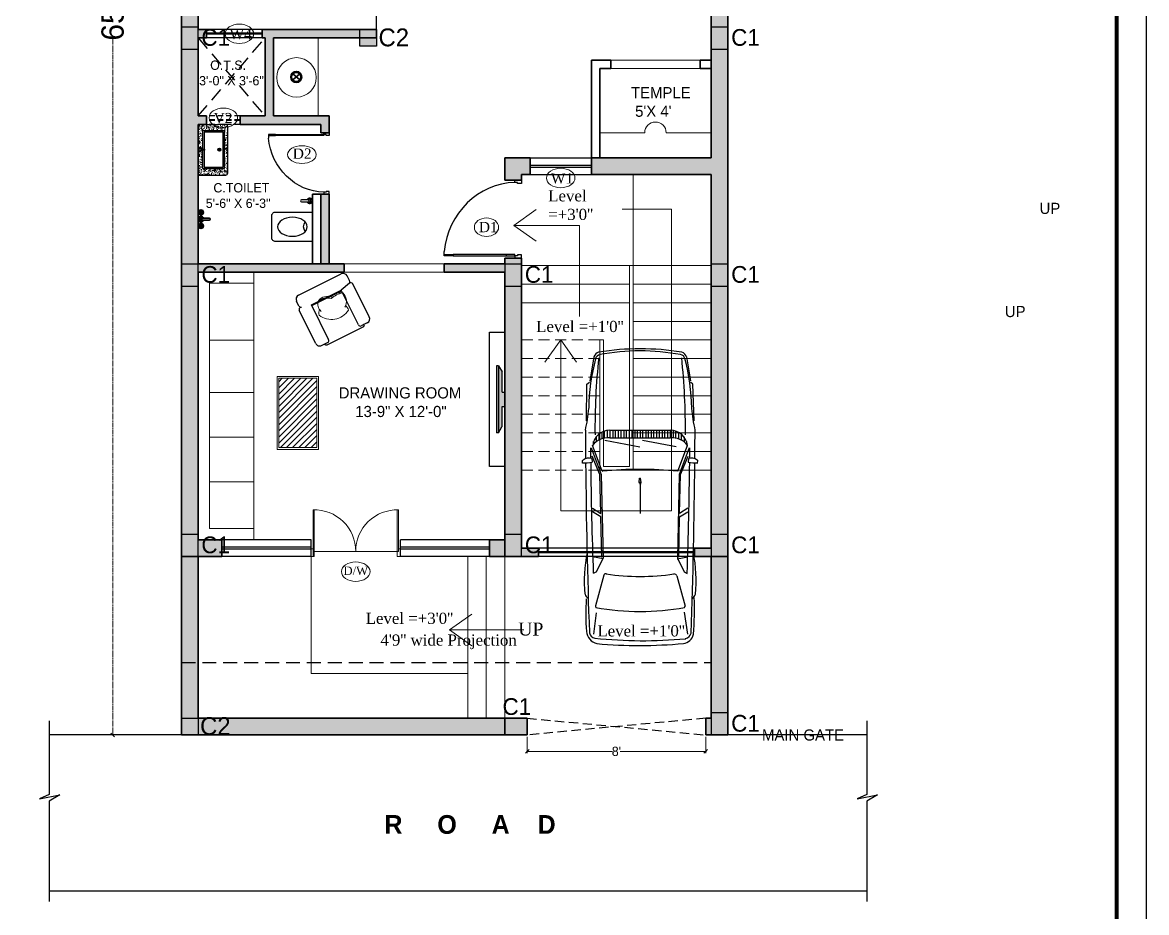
# Model space of a CAD drawing. Header units: millimetres. Extents: x -6808 to 215771, y -89660 to -16303.
# Drawn here: x 108149 to 108754, y -47907 to -47428 of the extents above; entities that cross this region are included whole.
import ezdxf

# ---------------------------------------------------------------- set-up
doc = ezdxf.new("R2010")
doc.units = ezdxf.units.MM
doc.header["$PDMODE"] = 35
for name, pattern in [('ACAD_ISO10W100', [18, 12, -3, 0, -3]), ('DASHED', [0.75, 0.5, -0.25]), ('DASHED2', [0.375, 0.25, -0.125])]:
    doc.linetypes.add(name, pattern=pattern)
doc.layers.get('0').update_dxf_attribs({"color": 8})
for name, color, linetype, lineweight, true_color in [('AR.furniture', 7, 'Continuous', 35, 0x009e9e), ('furniture', 7, 'Continuous', 5, 0xe57b2a), ('furniture layout', 7, 'Continuous', 25, 0x006161)]:
    doc.layers.add(name, color=color, linetype=linetype, lineweight=lineweight, true_color=true_color)
for name, color, linetype in [('CAR', 252, 'Continuous'), ('FORMAT', 7, 'Continuous'), ('NET 01', 8, 'Continuous'), ('WAL', 7, 'Continuous'), ('WIN', 5, 'Continuous')]:
    doc.layers.add(name, color=color, linetype=linetype)
for name, color, linetype, lineweight in [('CHAUKHAT', 32, 'Continuous', 30), ('col.center', 5, 'ACAD_ISO10W100', 15), ('column', 5, 'Continuous', 30), ('dim2', 6, 'Continuous', 20), ('door', 5, 'Continuous', 9), ('FORMAT LAAYER', 250, 'Continuous', 13), ('LANDSCAPE', 103, 'Continuous', 18), ('plaster line', 150, 'DASHED2', 30), ('Projection', 190, 'DASHED', 25), ('railing', 190, 'Continuous', 13), ('STAIR', 252, 'Continuous', 15), ('text', 7, 'Continuous', 25), ('wall', 7, 'Continuous', 35), ('wokg dim', 152, 'DASHED', 18)]:
    doc.layers.add(name, color=color, linetype=linetype, lineweight=lineweight)
doc.styles.add('SAJ', font='eurr____.ttf')
doc.styles.get("Standard").update_dxf_attribs({"font": 'times.ttf'})
doc.dimstyles.new('SAJ', dxfattribs={"dimtxt": 5, "dimasz": 2, "dimexe": 1, "dimexo": 1, "dimgap": 0.09375, "dimtad": 0, "dimdec": 1, "dimzin": 0, "dimdsep": 46, "dimlunit": 4, "dimtxsty": 'SAJ', "dimblk": 'OBLIQUE', "dimcen": 0.125, "dimdle": 0.375, "dimadec": 0, "dimazin": 0, "dimtfac": 1, "dimtdec": 1, "dimtofl": 0, "dimtmove": 0, "dimatfit": 3, "dimldrblk": 'OBLIQUE', "dimfxl": 1, "dimtolj": 1, "dimtzin": 0, "dimlwd": 5, "dimlwe": 5, "dimarcsym": 1})

# ---------------------------------------------------------------- blocks, each defined once
blk = doc.blocks.new('_Oblique')
at = {"color": 0, "linetype": 'ByBlock', "lineweight": -2}
blk.add_line((-0.5, -0.5), (0.5, 0.5), dxfattribs=at)
blk = doc.blocks.new('*D1454')
at = {"layer": 'Defpoints', "color": 0, "transparency": 16777216}
for p in [(108234.37, -47023.23), (108197.38, -47811.23), (108234.37, -47811.23)]:
    blk.add_point(p, dxfattribs=at)
at = {"layer": 'dim2', "color": 0, "linetype": 'DASHED', "lineweight": 5, "transparency": 16777216}
for p, q in [((108233.37, -47023.23), (108196.38, -47023.23)), ((108197.38, -47022.86), (108197.38, -47398.82)), ((108197.38, -47811.61), (108197.38, -47435.64)), ((108233.37, -47811.23), (108196.38, -47811.23))]:
    blk.add_line(p, q, dxfattribs=at)
at = {"layer": 'dim2', "color": 0, "lineweight": 5, "transparency": 16777216, "xscale": 2, "yscale": 2, "zscale": 2}
for p, rotation in [((108197.38, -47023.23), 90), ((108197.38, -47811.23), 270)]:
    blk.add_blockref('_Oblique', p, dxfattribs=dict(at, rotation=rotation))
at = {"layer": 'dim2', "color": 0, "transparency": 16777216, "insert": (108197.38, -47417.23), "char_height": 12, "attachment_point": 5, "rotation": 90, "style": 'SAJ'}
blk.add_mtext('\\A1;65\'-8"', dxfattribs=at)
blk = doc.blocks.new('A$C2AC05335')
at = {"layer": 'door'}
for p, q in [((2.24, 0), (2.24, 30.31)), ((3.07, 30.33), (3.07, 0)), ((56.93, 30.33), (56.93, 3.31)), ((57.76, 3.31), (57.76, 30.31)), ((1, 4.97), (2.24, 4.97)), ((1, 4.97), (1, 0)), ((3.07, 0), (1, 0)), ((2.24, 4.97), (2.24, 3.31)), ((2.24, 3.31), (3.07, 3.31)), ((3.07, 3.31), (3.07, 0)), ((3.07, 3.31), (56.93, 3.31)), ((57.76, 3.31), (56.93, 3.31)), ((56.93, 3.31), (56.93, 0)), ((56.93, 0), (59, 0)), ((59, 4.97), (57.76, 4.97)), ((57.76, 4.97), (57.76, 3.31)), ((59, 4.97), (59, 0))]:
    blk.add_line(p, q, dxfattribs=at)
for centre, start, end in [((3.12, 3.45), 359.70551, 91.88004), ((56.88, 3.45), 88.11996, 180.29449)]:
    blk.add_arc(centre, 26.88, start, end, dxfattribs=at)
blk = doc.blocks.new('QEWFWE')
at = {"layer": 'NET 01'}
for p, q in [((238503.45, 15011.85), (238503.45, 15015.77)), ((238503.45, 15015.77), (238505.41, 15015.77)), ((238503.98, 15015.77), (238503.98, 15011.85)), ((238503.98, 15011.85), (238503.45, 15011.85)), ((238503.45, 15011.85), (238503.45, 14988.32)), ((238503.98, 14988.32), (238503.98, 15011.85)), ((238503.45, 14988.32), (238503.45, 14984.4)), ((238503.98, 14988.32), (238503.45, 14988.32)), ((238503.45, 14984.4), (238503.98, 14984.4)), ((238503.98, 14984.4), (238503.98, 14988.32))]:
    blk.add_line(p, q, dxfattribs=at)
for points in [[(238503.45, 14984.4), (238502.4, 14984.4), (238502.4, 14981.4), (238503.9, 14981.4), (238503.9, 14982.9), (238503.9, 14983.2), (238503.45, 14983.2)], [(238536.02, 14984.4), (238537.07, 14984.4), (238537.07, 14981.4), (238535.57, 14981.4), (238535.57, 14982.9), (238535.57, 14983.2), (238536.02, 14983.2)]]:
    blk.add_lwpolyline(points, close=True, dxfattribs=at)
blk.add_ellipse((238504.18, 14985.62), major_axis=(-29.27, 13.54), ratio=0.925766, start_param=-2.718612, end_param=-1.204625, dxfattribs=at)
blk = doc.blocks.new('A$C1B5F73BC')
at = {"layer": 'AR.furniture', "lineweight": 5, "ltscale": 2}
h = blk.add_hatch(dxfattribs=at)
h.set_pattern_fill('AR-CONC', color=256, scale=0.02, angle=270, style=0)
h.set_pattern_definition([(320, (-48146.4964, 23798.405), (-0.31878171, -3.64369338), [0.381, -4.191]), (265, (-48146.4964, 23798.405), (3.82113286, 0.70485652), [0.3048, -3.3528]), (10.451, (-48146.523, 23798.1015), (3.50233376, -2.93885003), [0.3238, -3.5618]), (316.1842, (-48145.4804, 23798.405), (-0.84084656, -5.4215808), [0.5715, -6.2865]), (6.6356, (-48145.5504, 23797.9533), (4.9485111, -4.7480847), [0.4857, -5.3427]), (261.184, (-48145.4804, 23798.405), (4.94850236, -4.7480921), [0.4572, -5.0292]), (291, (-48145.7344, 23797.897), (-2.04531037, -3.0322976), [0.381, -4.191]), (236, (-48145.7344, 23797.897), (3.68375932, -1.23604057), [0.3048, -3.3528]), (341.4514, (-48145.9048, 23797.6444), (1.63845715, -4.26832982), [0.3238, -3.5618]), (307.5, (-48146.4964, 23798.4051), (1.691100777, -0.061772065), [0, -3.31216, 0, -3.4036, 0, -3.3655]), (277.5, (-48146.4964, 23798.4051), (2.003611496, -1.33639325), [0, -1.94056, 0, -3.23596, 0, -1.2827]), (237.5, (-48146.4964, 23799.538), (-0.11457488, -2.711811903), [0, -1.27, 0, -3.9624, 0, -5.2578]), (227.5, (-48146.4964, 23800.046), (0.50852982, -2.96258363), [0, -1.651, 0, -2.63144, 0, -3.7338])])
h.paths.add_polyline_path([(31.36, -3.14), (31.36, -18.65), (4.66, -18.65), (4.66, -3.14), (17.6, -3.14), (17.6, -2.25, -0.843039), (17.99, 0), (0, 0), (0, -14), (0, -15), (0, -19.5, 0.414214), (1.5, -21), (34.48, -21, 0.414214), (35.98, -19.5), (35.98, -15), (35.98, -14), (35.98, 0), (17.99, 0, -0.843039), (18.38, -2.25), (18.38, -3.14)])
at = {"layer": 'AR.furniture', "lineweight": 30, "ltscale": 2}
for p, q in [((0, 0), (0, -14)), ((35.98, 0), (35.98, -14)), ((0, -14), (0, -14)), ((35.98, -14), (35.98, -14))]:
    blk.add_line(p, q, dxfattribs=at)
at = {"layer": 'AR.furniture', "lineweight": 30}
for p, q in [((17.6, -4.63), (17.6, -1.83)), ((17.6, -4.63), (18.38, -4.63)), ((18.38, -1.83), (18.38, -4.63)), ((16.91, -15.01), (19.07, -15.01)), ((17.99, -13.93), (17.99, -14.83))]:
    blk.add_line(p, q, dxfattribs=at)
at = {"layer": 'AR.furniture', "lineweight": 30, "ltscale": 2}
blk.add_lwpolyline([(35.98, 0), (0, 0)], dxfattribs=at)
at = {"layer": 'AR.furniture', "lineweight": 30}
for points in [[(17.6, -3.14), (4.66, -3.14), (4.66, -18.65), (31.36, -18.65), (31.36, -3.14), (18.38, -3.14)], [(17.6, -4.14), (5.66, -4.14), (5.66, -17.65), (30.36, -17.65), (30.36, -4.14), (18.38, -4.14)]]:
    blk.add_lwpolyline(points, dxfattribs=at)
at = {"layer": 'AR.furniture', "lineweight": 30, "ltscale": 2}
blk.add_lwpolyline([(0, -14), (0, -15), (0, -15), (0, -19.5, 0.414214), (1.5, -21), (34.48, -21, 0.414214), (35.98, -19.5), (35.98, -15), (35.98, -15), (35.98, -14)], format="xyb", dxfattribs=at)
at = {"layer": 'AR.furniture', "lineweight": 30}
for radius in [1.08, 0.691]:
    blk.add_circle((17.99, -15.01), radius, dxfattribs=at)
for radius, start, end in [(1.16, 289.6397, 250.3486), (0.772, 300.2446, 239.6569)]:
    blk.add_arc((17.99, -1.16), radius, start, end, dxfattribs=at)
blk = doc.blocks.new('W.C')
at = {"layer": 'AR.furniture', "lineweight": 30, "ltscale": 3}
blk.add_lwpolyline([(41572.37, -1963.34), (41572.37, -1947.5), (41552.47, -1947.5, 0.414214), (41550.43, -1949.54), (41550.43, -1961.3, 0.414214), (41552.47, -1963.34)], format="xyb", close=True, dxfattribs=at)
blk.add_arc((41572.2, -1955.42), 4.6, 145.50589, 214.49411, dxfattribs=at)
blk.add_ellipse((41561.56, -1955.42), major_axis=(7.96, 0), ratio=0.640617, dxfattribs=at)
blk = doc.blocks.new('A$C2ABB695D')
at = {"layer": 'AR.furniture', "lineweight": 30}
for p, q in [((4.14, 2), (0.5, 2)), ((0.5, 1), (4.14, 1))]:
    blk.add_line(p, q, dxfattribs=at)
blk.add_circle((5, 1.5), 0.5, dxfattribs=at)
for centre, radius, start, end in [((0.5, 1.5), 0.5, 90, 270), ((5, 1.5), 1.5, 199.6514, 160.3603), ((5, 1.5), 1, 210.3431, 149.7554)]:
    blk.add_arc(centre, radius, start, end, dxfattribs=at)
blk = doc.blocks.new('CVGDRF')
at = {"layer": 'AR.furniture'}
for p, q in [((91951.07, -21891.25), (91951.07, -21894.89)), ((91952.07, -21894.89), (91952.07, -21891.25)), ((91947.46, -21895.63), (91947.2, -21895.63)), ((91947.47, -21895.88), (91947.2, -21895.88)), ((91947.82, -21895.27), (91947.82, -21895)), ((91947.82, -21896.23), (91947.82, -21896.5)), ((91948.07, -21895.27), (91948.07, -21895)), ((91948.07, -21896.23), (91948.07, -21896.5)), ((91948.43, -21895.63), (91948.7, -21895.63)), ((91948.43, -21895.88), (91948.7, -21895.88)), ((91954.71, -21895.63), (91954.45, -21895.63)), ((91954.72, -21895.88), (91954.45, -21895.88)), ((91955.07, -21895.27), (91955.07, -21895)), ((91955.07, -21896.23), (91955.07, -21896.5)), ((91955.32, -21895.27), (91955.32, -21895)), ((91955.32, -21896.23), (91955.32, -21896.5)), ((91955.68, -21895.63), (91955.95, -21895.63)), ((91955.68, -21895.88), (91955.95, -21895.88))]:
    blk.add_line(p, q, dxfattribs=at)
for centre, radius in [((91947.95, -21895.75), 1.38), ((91947.95, -21894.75), 0.28), ((91955.2, -21895.75), 1.38), ((91955.2, -21894.75), 0.28), ((91946.95, -21895.75), 0.28), ((91947.95, -21895.75), 0.5), ((91947.95, -21896.75), 0.28), ((91948.95, -21895.75), 0.28), ((91951.57, -21895.75), 0.5), ((91954.2, -21895.75), 0.28), ((91955.2, -21895.75), 0.5), ((91955.2, -21896.75), 0.28), ((91956.2, -21895.75), 0.28)]:
    blk.add_circle(centre, radius, dxfattribs=at)
for centre, radius, start, end in [((91951.57, -21895.75), 1.5, 109.6514, 70.3603), ((91951.57, -21891.25), 0.5, 0, 180), ((91947.95, -21895.75), 1, 105.2407, 164.2093), ((91947.95, -21895.75), 1, 196.23422, 253.90469), ((91947.95, -21895.75), 1, 16.4413, 74.0789), ((91947.95, -21895.75), 1, 286.12, 344.0884), ((91951.57, -21895.75), 1, 120.3431, 59.7554), ((91955.2, -21895.75), 1, 106.12, 164.0884), ((91955.2, -21895.75), 1, 196.44125, 254.07887), ((91955.2, -21895.75), 1, 285.2407, 344.2093), ((91955.2, -21895.75), 1, 16.2342, 73.9047)]:
    blk.add_arc(centre, radius, start, end, dxfattribs=at)
blk = doc.blocks.new('*D1455')
at = {"layer": 'Defpoints', "color": 0, "transparency": 16777216}
for p in [(108420.37, -47811.23), (108516.37, -47811.23), (108420.37, -47820.08)]:
    blk.add_point(p, dxfattribs=at)
at = {"layer": 'wall', "color": 0, "lineweight": 5, "transparency": 16777216}
for p, q in [((108420.37, -47812.23), (108420.37, -47821.08)), ((108516.37, -47812.23), (108516.37, -47821.08)), ((108419.99, -47820.08), (108466.32, -47820.08)), ((108516.74, -47820.08), (108470.41, -47820.08))]:
    blk.add_line(p, q, dxfattribs=at)
at = {"layer": 'wall', "color": 0, "lineweight": 5, "transparency": 16777216, "xscale": 2, "yscale": 2, "zscale": 2, "rotation": 180}
blk.add_blockref('_Oblique', (108420.37, -47820.08), dxfattribs=at)
at = {"layer": 'wall', "color": 0, "lineweight": 5, "transparency": 16777216, "xscale": 2, "yscale": 2, "zscale": 2}
blk.add_blockref('_Oblique', (108516.37, -47820.08), dxfattribs=at)
at = {"layer": 'wall', "color": 0, "transparency": 16777216, "insert": (108468.37, -47820.08), "char_height": 5, "attachment_point": 5, "style": 'SAJ'}
blk.add_mtext("\\A1;8'", dxfattribs=at)
blk = doc.blocks.new('y7u')
at = {"layer": 'wall', "color": 0}
for p, q in [((34923.48, 3566.35), (34926.73, 3570.07)), ((34923.5, 3570.09), (34926.71, 3566.33))]:
    blk.add_line(p, q, dxfattribs=at)
for radius in [2.97, 2.47]:
    blk.add_circle((34925.11, 3568.21), radius, dxfattribs=at)
blk = doc.blocks.new('ytyt')
at = {"color": 252, "true_color": 0x939598}
blk.add_line((167876.15, 15260.38), (167876.15, 15404.38), dxfattribs=at)
at = {"layer": 'furniture', "color": 252, "true_color": 0x939598}
for p, q in [((167876.15, 15404.38), (167906.15, 15404.38)), ((167906.15, 15398.38), (167906.15, 15404.38)), ((167882.15, 15266.38), (167882.15, 15398.38)), ((167882.15, 15398.38), (167906.15, 15398.38)), ((167906.15, 15398.38), (167906.15, 15266.38)), ((167882.15, 15367.73), (167906.15, 15367.73)), ((167882.15, 15339.55), (167906.15, 15339.55)), ((167882.15, 15315.55), (167906.15, 15315.55)), ((167882.15, 15291.55), (167906.15, 15291.55)), ((167906.15, 15266.38), (167882.15, 15266.38)), ((167906.15, 15266.38), (167906.15, 15260.38)), ((167906.15, 15260.38), (167876.15, 15260.38))]:
    blk.add_line(p, q, dxfattribs=at)
blk = doc.blocks.new('fgr')
at = {"color": 252, "true_color": 0x939598}
for p, q in [((167930.08, 15391.98), (167953.11, 15403.42)), ((167957.49, 15399.9), (167956.27, 15402.36)), ((167937.09, 15386.7), (167953.09, 15394.64)), ((167957.53, 15398.43), (167953.09, 15394.64)), ((167962.33, 15376.03), (167953.09, 15394.64)), ((167957.61, 15399.67), (167957.49, 15399.9)), ((167968.19, 15380.26), (167959.35, 15398.06)), ((167930.35, 15386.13), (167929.02, 15388.82)), ((167937.23, 15386.41), (167953.23, 15394.36)), ((167939.36, 15365.94), (167930.51, 15383.76)), ((167946.33, 15368.09), (167937.09, 15386.7)), ((167967.13, 15377.1), (167963.91, 15375.5)), ((167945.62, 15365.34), (167964.88, 15374.91)), ((167942.52, 15364.88), (167945.8, 15366.51))]:
    blk.add_line(p, q, dxfattribs=at)
for centre, radius, start, end in [((167954.16, 15401.31), 2.36, 26.41311, 116.41311), ((167956.55, 15399.14), 1.18, 310.44935, 26.41311), ((167958.29, 15397.53), 1.18, 26.41311, 130.44935), ((167931.13, 15389.87), 2.36, 116.41311, 206.41311), ((167931.41, 15386.66), 1.18, 206.41311, 282.37686), ((167931.57, 15384.28), 1.18, 102.37686, 206.41311), ((167964.36, 15375.97), 1.18, 296.41311, 26.41311), ((167966.08, 15379.21), 2.36, 296.41311, 26.41311), ((167963.39, 15376.56), 1.18, 206.41311, 296.41311), ((167941.47, 15366.99), 2.36, 206.41311, 296.41311), ((167945.09, 15366.4), 1.18, 206.41311, 296.41311), ((167945.27, 15367.56), 1.18, 296.41311, 26.41311)]:
    blk.add_arc(centre, radius, start, end, dxfattribs=at)
at = {"layer": 'furniture', "color": 252, "true_color": 0x939598}
for points in [[(167947.95, 15390.98, 0.323164), (167940.82, 15389.02, 0.30633), (167942.33, 15383.25, -0.872847)], [(167953.95, 15393.17, 0.14773), (167947.73, 15390.14, 0.224358), (167940.82, 15389.02, 0.178662)], [(167955.01, 15385.45, 0.356772), (167953.95, 15393.17, 0.249542), (167947.49, 15391.1, -9.61688)], [(167955.47, 15386.38, -0.165541), (167957.02, 15383.84, -0.435529), (167941.23, 15381.17, -0.121523), (167941.39, 15384.33, 7.115464)]]:
    blk.add_lwpolyline(points, format="xyb", dxfattribs=at)
blk = doc.blocks.new('tyhty')
at = {"lineweight": 9}
h = blk.add_hatch(color=250, dxfattribs=at)
h.dxf.hatch_style = 1
h.set_gradient(color1=(51, 51, 51), color2=(91, 91, 91), rotation=270, tint=1, name='CURVED')
h.paths.add_polyline_path([(71171.56, 11294.34), (71171.56, 11293.38), (71171.62, 11293.35), (71207.56, 11293.35), (71207.56, 11294.34)])
h = blk.add_hatch(color=253, dxfattribs=at)
h.dxf.hatch_style = 1
h.set_gradient(color1=(173, 173, 173), color2=(91, 91, 91), rotation=270, tint=1, name='CURVED')
h.paths.add_polyline_path([(71204.33, 11291.37), (71207.56, 11293.31), (71207.56, 11293.31), (71207.56, 11293.35), (71171.62, 11293.35), (71174.76, 11291.46), (71185.59, 11291.46), (71185.59, 11289.88), (71193.52, 11289.88), (71193.52, 11291.37)])
for p, q in [((71207.56, 11294.34), (71171.56, 11294.34)), ((71171.56, 11293.38), (71171.56, 11294.34)), ((71171.56, 11293.38), (71174.76, 11291.46)), ((71207.56, 11293.35), (71171.62, 11293.35)), ((71185.59, 11291.46), (71174.76, 11291.46)), ((71185.59, 11289.88), (71185.59, 11291.46)), ((71193.52, 11289.88), (71185.59, 11289.88)), ((71193.52, 11291.37), (71193.52, 11289.88)), ((71193.52, 11291.37), (71204.33, 11291.37)), ((71207.56, 11293.31), (71204.33, 11291.37)), ((71207.56, 11293.31), (71207.56, 11294.34)), ((71207.56, 11293.31), (71207.56, 11294.3))]:
    blk.add_line(p, q)
blk = doc.blocks.new('rere')
at = {"layer": 'wall', "color": 252, "lineweight": -2, "true_color": 0x939598}
blk.add_lwpolyline([(168038.78, 15299.79), (168038.78, 15371.99), (168047.15, 15371.99), (168047.15, 15299.79)], close=True, dxfattribs=at)
at = {"color": 252, "true_color": 0x939598, "rotation": 90}
blk.add_blockref('tyhty', (179337.03, -55853.67), dxfattribs=at)
blk = doc.blocks.new('fgh')
at = {"true_color": 0x939598}
h = blk.add_hatch(dxfattribs=at)
h.set_pattern_fill('ANSI31', color=252, scale=18.665057)
h.set_pattern_definition([(45, (164443.7877, 16355.773), (-1.6497735, 1.6497735), [])])
h.paths.add_polyline_path([(167940.01, 15347.28), (167919.48, 15347.28), (167919.48, 15309.95), (167940.01, 15309.95)])
at = {"layer": 'furniture', "color": 252, "true_color": 0x939598}
for points in [[(167918.55, 15348.22), (167940.95, 15348.22), (167940.95, 15309.02), (167918.55, 15309.02)], [(167919.48, 15347.28), (167940.01, 15347.28), (167940.01, 15309.95), (167919.48, 15309.95)]]:
    blk.add_lwpolyline(points, close=True, dxfattribs=at)
blk = doc.blocks.new('refer')
for name, p in [('ytyt', (0, 0)), ('fgr', (0, 0)), ('rere', (-6, 0)), ('fgh', (0, 0))]:
    blk.add_blockref(name, p)
blk = doc.blocks.new('ALFA-P')
for p, q in [((0.922, 0.782), (0.421, 0.765)), ((1.054, 0.795), (1.05, 0.795)), ((1.501, 0.831), (1.466, 0.832)), ((0.051, 0.677), (0.379, 0.733)), ((0.421, 0.765), (0.398, 0.733)), ((1.142, 0.646), (1.211, 0.646)), ((1.245, 0.684), (1.208, 0.684)), ((1.611, 0.562), (1.26, 0.693)), ((1.295, 0.716), (1.659, 0.578)), ((1.658, 0.598), (1.405, 0.702)), ((1.439, 0.705), (1.49, 0.7)), ((2.117, 0.698), (2.191, 0.585)), ((2.236, 0.585), (2.166, 0.698)), ((2.809, 0.552), (2.782, 0.698)), ((2.801, 0.554), (2.99, 0.646)), ((2.989, 0.646), (3.012, 0.687)), ((3.044, 0.547), (3.455, 0.659)), ((3.538, 0.646), (3.838, 0.693)), ((1.055, 0.496), (1.156, 0.496)), ((1.161, 0.534), (1.064, 0.534)), ((1.08, 0.571), (1.171, 0.571)), ((1.187, 0.609), (1.104, 0.609)), ((1.187, 0.076), (1.276, 0.539)), ((2.191, 0.585), (1.658, 0.598)), ((1.659, 0.578), (2.801, 0.554)), ((2.789, 0.573), (2.236, 0.585)), ((1.053, -0.37), (1.053, 0.459)), ((1.156, 0.459), (1.053, 0.459)), ((1.053, 0.421), (1.156, 0.421)), ((1.156, 0.384), (1.053, 0.384)), ((1.053, 0.346), (1.156, 0.346)), ((1.156, 0.309), (1.053, 0.309)), ((1.156, -0.37), (1.156, 0.459)), ((1.053, 0.271), (1.156, 0.271)), ((1.156, 0.234), (1.053, 0.234)), ((1.053, 0.196), (1.156, 0.196)), ((1.156, 0.159), (1.053, 0.159)), ((1.053, 0.121), (1.156, 0.121)), ((1.156, 0.084), (1.053, 0.084)), ((1.053, 0.046), (1.156, 0.046)), ((1.156, 0.009), (1.053, 0.009)), ((1.187, -0.435), (1.281, 0.039)), ((1.765, 0.059), (1.708, 0.052)), ((1.708, 0.037), (1.708, 0.052)), ((1.765, 0.03), (1.708, 0.037)), ((1.775, 0.052), (1.765, 0.059)), ((1.775, 0.036), (1.765, 0.03)), ((1.766, 0.03), (1.766, 0.058)), ((1.77, 0.048), (1.787, 0.048)), ((1.77, 0.04), (1.787, 0.04)), ((1.775, 0.048), (1.775, 0.052)), ((1.775, 0.036), (1.775, 0.04)), ((1.787, 0.048), (1.804, 0.044)), ((1.787, 0.04), (1.804, 0.044)), ((1.804, 0.044), (2.189, 0.044)), ((1.053, -0.029), (1.156, -0.029)), ((1.156, -0.066), (1.053, -0.066)), ((1.053, -0.104), (1.156, -0.104)), ((1.156, -0.141), (1.053, -0.141)), ((1.053, -0.179), (1.156, -0.179)), ((1.156, -0.216), (1.053, -0.216)), ((1.053, -0.254), (1.156, -0.254)), ((1.156, -0.291), (1.053, -0.291)), ((1.053, -0.329), (1.156, -0.329)), ((1.156, -0.366), (1.053, -0.366)), ((1.055, -0.404), (1.156, -0.404)), ((1.161, -0.441), (1.064, -0.441)), ((2.809, -0.459), (2.782, -0.606)), ((3.033, -0.451), (3.453, -0.566)), ((0.049, -0.586), (0.383, -0.64)), ((1.08, -0.479), (1.171, -0.479)), ((1.187, -0.516), (1.104, -0.516)), ((1.142, -0.554), (1.211, -0.554)), ((1.245, -0.591), (1.208, -0.591)), ((1.611, -0.473), (1.26, -0.604)), ((1.295, -0.624), (1.659, -0.486)), ((1.658, -0.505), (1.405, -0.61)), ((1.439, -0.616), (1.49, -0.612)), ((2.191, -0.493), (1.658, -0.505)), ((1.659, -0.486), (2.801, -0.461)), ((2.117, -0.606), (2.191, -0.493)), ((2.236, -0.493), (2.166, -0.606)), ((2.789, -0.48), (2.236, -0.493)), ((2.801, -0.461), (2.99, -0.554)), ((2.989, -0.553), (3.012, -0.595)), ((3.547, -0.554), (3.838, -0.591)), ((0.421, -0.682), (0.398, -0.645)), ((0.922, -0.688), (0.421, -0.682)), ((1.501, -0.743), (1.466, -0.743))]:
    blk.add_line(p, q)
blk.add_lwpolyline([(1.77, 0.048, 0.135264), (1.769, 0.048, 0.106902), (1.768, 0.047, 0.081911), (1.768, 0.046, 0.07014), (1.768, 0.044, 0.07014), (1.768, 0.043, 0.081911), (1.768, 0.042, 0.106902), (1.769, 0.041, 0.135264), (1.77, 0.04, 0.135264)], format="xyb")
at = {"const_width": 0.00157}
blk.add_lwpolyline([(2.189, 0.044, 1), (2.188, 0.044, 1)], format="xyb", close=True, dxfattribs=at)
for centre, radius, start, end in [((0.644, 2.435), 1.69, 273.7251, 283.9002), ((0.703, -88.577), 89.373, 89.52503, 89.7751), ((1.583, 0.741), 0.149, 145.9309, 193.8445), ((1.514, 0.784), 0.068, 134.8266, 142.9949), ((0.774, 0.825), 0.726, 350.1467, 0.5405), ((0.703, -88.577), 89.373, 87.99733, 89.48898), ((3.104, -1.099), 1.909, 84.2866, 101.4253), ((3.269, 0.711), 0.0928, 31.1037, 74.3748), ((3.518, -2.656), 3.444, 84.627, 92.961), ((3.801, 0.61), 0.169, 8.8601, 76.0341), ((3.477, 0.047), 3.537, 170.7624, 189.2376), ((0.086, 0.575), 0.109, 108.9654, 157.7189), ((0.087, 0.589), 0.0687, 102.3165, 172.6202), ((1.022, -8.34), 9.004, 89.3963, 96.1219), ((0.794, -2.08), 2.83, 90.8303, 104.7581), ((1.288, 0.459), 0.235, 96.9706, 180), ((1.427, 0.479), 0.271, 128.1315, 184.3504), ((0.934, -56.277), 57.002, 89.4957, 89.6397), ((0.934, -56.277), 57.002, 87.9149, 89.4373), ((3.448, 0.618), 0.0417, 52.5085, 81.0554), ((0.134, 0.045), 3.395, 349.695, 10.305), ((3.799, 0.638), 0.106, 15.9545, 75.1491), ((-2.205, 0.087), 6.134, 353.8067, 5.429), ((-2.824, 0.038), 6.818, 355.0765, 5.0418), ((3.018, 0.045), 3.049, 169.5804, 190.4804), ((6.651, 0.044), 5.064, 174.1622, 185.8378), ((1.61, 0.559), 0.00255, 10.1904, 76.0607), ((3.055, 0.509), 0.0388, 106.5918, 183.3613), ((-0.143, 0.045), 3.193, 351.679, 8.321), ((1.288, -0.37), 0.235, 180, 263.0294), ((1.427, -0.391), 0.271, 175.6496, 231.8685), ((3.042, -0.425), 0.0275, 161.9399, 248.0871), ((0.08, -0.492), 0.0989, 198.2367, 251.7095), ((0.093, -0.492), 0.0748, 186.407, 260.5783), ((1.022, 8.432), 9.004, 263.8781, 270.6037), ((0.794, 2.173), 2.83, 255.2872, 269.1697), ((0.774, -0.736), 0.726, 359.4595, 9.8533), ((0.934, 56.369), 57.002, 270.5622, 272.0851), ((1.61, -0.47), 0.00255, 283.9393, 349.8096), ((3.456, -0.54), 0.0259, 261.842, 317.0719), ((3.785, -0.501), 0.189, 275.3376, 346.1066), ((3.803, -0.56), 0.0908, 281.9071, 350.7156), ((0.644, -2.343), 1.69, 75.9638, 86.2749), ((0.703, 88.67), 89.373, 270.2249, 270.47417), ((0.934, 56.369), 57.002, 270.3603, 270.5047), ((1.583, -0.652), 0.149, 166.1555, 214.0691), ((1.514, -0.695), 0.068, 217.0051, 225.1734), ((0.703, 88.67), 89.373, 270.51092, 271.99998), ((3.104, 1.191), 1.909, 258.5747, 275.7134), ((3.269, -0.618), 0.0928, 285.6252, 328.8963), ((3.577, 2.373), 3.071, 265.8615, 274.2164)]:
    blk.add_arc(centre, radius, start, end)
blk = doc.blocks.new('c1')
at = {"layer": 'column'}
blk.add_hatch(color=256, dxfattribs=at).paths.add_polyline_path([(58376.49, -43564.36), (58385.49, -43564.36), (58385.49, -43552.36), (58376.49, -43552.36)])
for p, q in [((58376.49, -43552.36), (58376.49, -43564.36)), ((58376.49, -43552.36), (58385.49, -43552.36)), ((58385.49, -43564.36), (58385.49, -43552.36)), ((58376.49, -43564.36), (58385.49, -43564.36))]:
    blk.add_line(p, q, dxfattribs=at)
blk = doc.blocks.new('A$C32B276F4')
at = {"layer": 'column'}
blk.add_hatch(color=256, dxfattribs=at).paths.add_polyline_path([(9, 0), (9, 9), (0, 9), (0, 0)])
for p, q in [((0, 0), (0, 9)), ((0, 9), (9, 9)), ((9, 9), (9, 0)), ((9, 0), (0, 0))]:
    blk.add_line(p, q, dxfattribs=at)
at = {"layer": 'col.center', "linetype": 'ByBlock', "insert": (10.02, 9.59), "char_height": 9.6, "width": 293.6941, "attachment_point": 1, "style": 'SAJ'}
blk.add_mtext('\\A1;{\\fCentury Gothic|b0|i0|c0|p34;C2}', dxfattribs=at)
blk = doc.blocks.new('dge')
at = {"layer": 'CHAUKHAT', "lineweight": 9, "ltscale": 2, "extrusion": (0, 0, -1)}
blk.add_ellipse((69740.43, -34180.61), major_axis=(-6.53, 0), ratio=0.763106, dxfattribs=at)
at = {"layer": 'CHAUKHAT', "lineweight": 30, "insert": (69736.33, -34177.78), "char_height": 5.5, "width": 180.3968, "attachment_point": 1}
blk.add_mtext('\\A1;D1', dxfattribs=at)
blk = doc.blocks.new('etrre')
at = {"layer": 'CHAUKHAT', "lineweight": 9, "ltscale": 2}
blk.add_ellipse((69730.58, -34082.16), major_axis=(-7.7, 0), ratio=0.620188, dxfattribs=at)
at = {"layer": 'CHAUKHAT', "lineweight": 30, "insert": (69725.65, -34078.88), "char_height": 5.5, "width": 180.3968, "attachment_point": 1}
blk.add_mtext('\\A1;D2', dxfattribs=at)

msp = doc.modelspace()

# ---------------------------------------------------------------- hatches: boundary and pattern name
at = {"layer": 'wokg dim'}
h = msp.add_hatch(color=252, dxfattribs=at)
h.dxf.hatch_style = 1
h.paths.add_polyline_path([(108528.366, -47023.231), (108234.366, -47023.231), (108234.366, -47715.231), (108256.116, -47715.231), (108256.116, -47706.231), (108243.366, -47706.231), (108243.366, -47562.231), (108321.917, -47562.231), (108321.917, -47557.731), (108243.366, -47557.731), (108243.366, -47482.731), (108247.866, -47482.731), (108247.866, -47478.231), (108243.366, -47478.231), (108243.366, -47436.231), (108247.866, -47436.231), (108247.866, -47431.731), (108243.366, -47431.731), (108243.366, -47293.231), (108337.866, -47293.231), (108337.866, -47288.731), (108243.366, -47288.731), (108243.366, -47108.731), (108273.366, -47108.731), (108273.366, -47104.231), (108243.366, -47104.231), (108243.366, -47097.231), (108243.366, -47032.231), (108351.366, -47032.231), (108351.366, -47047.231), (108355.866, -47047.231), (108355.866, -47032.231), (108519.366, -47032.231), (108519.366, -47104.231), (108459.366, -47104.231), (108459.366, -47065.231), (108454.866, -47065.231), (108454.866, -47108.731), (108519.366, -47108.731), (108519.366, -47144.731), (108519.366, -47288.731), (108435.366, -47288.731), (108435.366, -47293.231), (108519.366, -47293.231), (108519.366, -47500.731), (108454.866, -47500.731), (108454.866, -47509.731), (108519.366, -47509.731), (108519.366, -47710.731), (108510.366, -47710.731), (108510.366, -47715.231), (108528.366, -47715.231)])
h = msp.add_hatch(color=252, dxfattribs=at)
h.dxf.hatch_style = 1
h.paths.add_polyline_path([(108339.366, -47431.731), (108277.866, -47431.731), (108277.866, -47436.231), (108279.366, -47436.231), (108279.366, -47478.231), (108265.866, -47478.231), (108265.866, -47482.731), (108309.366, -47482.731), (108309.366, -47487.231), (108313.866, -47487.231), (108313.866, -47478.231), (108283.866, -47478.231), (108283.866, -47436.231), (108339.366, -47436.231)])
h = msp.add_hatch(color=252, dxfattribs=at)
h.dxf.hatch_style = 1
h.paths.add_polyline_path([(108421.866, -47500.731), (108408.366, -47500.731), (108408.366, -47509.731), (108408.366, -47512.731), (108417.366, -47512.731), (108417.366, -47509.731), (108421.866, -47509.731)])
h = msp.add_hatch(color=252, dxfattribs=at)
h.dxf.hatch_style = 1
h.paths.add_polyline_path([(108313.866, -47520.231), (108309.366, -47520.231), (108309.366, -47557.731), (108313.866, -47557.731)])
h = msp.add_hatch(color=252, dxfattribs=at)
h.dxf.hatch_style = 1
h.paths.add_polyline_path([(108417.366, -47554.731), (108413.731, -47554.731), (108408.366, -47554.731), (108408.366, -47557.731), (108375.777, -47557.731), (108375.777, -47562.231), (108408.366, -47562.231), (108408.366, -47715.231), (108426.366, -47715.231), (108426.366, -47710.731), (108417.366, -47710.731)])
h = msp.add_hatch(color=252, dxfattribs=at)
h.dxf.hatch_style = 1
h.paths.add_polyline_path([(108408.366, -47706.231), (108400.116, -47706.231), (108400.116, -47715.231), (108408.366, -47715.231)])
h = msp.add_hatch(color=252, dxfattribs=at)
h.dxf.hatch_style = 1
h.paths.add_polyline_path([(108243.366, -47715.231), (108234.366, -47715.231), (108234.366, -47811.231), (108408.366, -47811.231), (108408.366, -47802.231), (108243.366, -47802.231)])
h = msp.add_hatch(color=252, dxfattribs=at)
h.dxf.hatch_style = 1
h.paths.add_polyline_path([(108528.366, -47715.231), (108519.366, -47715.231), (108519.366, -47802.231), (108516.366, -47802.231), (108516.366, -47811.231), (108528.366, -47811.231)])
h = msp.add_hatch(color=252, dxfattribs=at)
h.dxf.hatch_style = 1
h.paths.add_polyline_path([(108420.366, -47802.231), (108408.366, -47802.231), (108408.366, -47811.231), (108420.366, -47811.231)])

# ---------------------------------------------------------------- linework, layer by layer
msp.add_line((108339.366, -47431.731), (108339.366, -47407.731))
at = {"lineweight": 5}
for p, q in [((108307.866, -47436.231), (108307.866, -47478.231)), ((108459.366, -47487.231), (108483.609, -47487.231)), ((108495.123, -47487.231), (108519.366, -47487.231))]:
    msp.add_line(p, q, dxfattribs=at)
at = {"linetype": 'ByBlock', "lineweight": 20}
for p, q in [((108465.366, -47448.231), (108513.366, -47448.231)), ((108465.366, -47452.731), (108513.366, -47452.731)), ((108321.917, -47557.731), (108375.777, -47557.731)), ((108375.777, -47562.231), (108321.917, -47562.231)), ((108375.777, -47557.731), (108379.725, -47557.731)), ((108379.725, -47562.231), (108375.777, -47562.231))]:
    msp.add_line(p, q, dxfattribs=at)
at = {"linetype": 'DASHED', "ltscale": 10}
for p, q in [((108420.366, -47802.231), (108516.366, -47811.231)), ((108516.366, -47802.231), (108420.366, -47811.231))]:
    msp.add_line(p, q, dxfattribs=at)
for points in [[(108163.162, -47803.714), (108163.162, -47843.272), (108157.988, -47845.668), (108169.024, -47843.482), (108163.194, -47846.938), (108163.194, -47900.855)], [(108602.976, -47803.714), (108602.976, -47843.272), (108597.802, -47845.668), (108608.838, -47843.482), (108603.007, -47846.938), (108603.007, -47900.855)]]:
    msp.add_lwpolyline(points)
at = {"lineweight": 30}
for points in [[(108234.366, -47811.231), (108163.162, -47811.231)], [(108602.976, -47811.231), (108527.354, -47811.231)], [(108603.007, -47895.231), (108163.194, -47895.231)]]:
    msp.add_lwpolyline(points, dxfattribs=at)
at = {"lineweight": 5}
msp.add_circle((108296.242, -47457.457), 10.624, dxfattribs=at)
msp.add_arc((108489.366, -47487.231), 5.757, 0, 180, dxfattribs=at)
at = {"layer": 'CHAUKHAT', "lineweight": 9, "ltscale": 2}
for centre in [(108265.51, -47434.003), (108256.919, -47479.164), (108438.366, -47511.606), (108328.116, -47723.364)]:
    msp.add_ellipse(centre, major_axis=(-7.69, 0), ratio=0.6796274, dxfattribs=at)
at = {"layer": 'FORMAT', "color": 0}
msp.add_lwpolyline([(107989.674, -46966.892), (107989.674, -48051.542), (108753.511, -48051.542), (108753.511, -46966.892)], close=True, dxfattribs=at)
msp.add_lwpolyline([(107989.674, -46966.892), (107989.674, -48051.542), (108753.511, -48051.542), (108753.511, -46966.892)], close=True, dxfattribs=at)
at = {"layer": 'FORMAT', "color": 0, "const_width": 2.24}
msp.add_lwpolyline([(108005.751, -46982.969), (108005.751, -48035.465), (108737.435, -48035.465), (108737.435, -46982.969)], close=True, dxfattribs=at)
msp.add_lwpolyline([(108005.751, -46982.969), (108005.751, -48035.465), (108737.435, -48035.465), (108737.435, -46982.969)], close=True, dxfattribs=at)
at = {"layer": 'LANDSCAPE'}
for p in [(108304.116, -47715.231), (108388.366, -47778.231)]:
    msp.add_line(p, (108304.116, -47778.231), dxfattribs=at)
at = {"layer": 'Projection', "ltscale": 15}
for p, q in [((108243.366, -47436.231), (108279.366, -47478.231)), ((108243.366, -47478.231), (108279.366, -47436.231)), ((108234.366, -47772.231), (108519.366, -47772.231))]:
    msp.add_line(p, q, dxfattribs=at)
at = {"layer": 'railing', "color": 1}
for p, q in [((108475.366, -47558.731), (108475.366, -47666.731)), ((108475.366, -47558.731), (108477.366, -47558.731)), ((108459.366, -47598.731), (108461.366, -47598.731)), ((108461.366, -47598.731), (108461.366, -47666.731)), ((108461.366, -47666.731), (108475.366, -47666.731))]:
    msp.add_line(p, q, dxfattribs=at)
at = {"layer": 'STAIR'}
for p, q in [((108477.366, -47558.731), (108477.366, -47509.731)), ((108498.015, -47528.338), (108471.4, -47528.338)), ((108498.015, -47690.693), (108498.015, -47528.338)), ((108475.366, -47558.731), (108417.366, -47558.731)), ((108477.366, -47558.731), (108519.366, -47558.731)), ((108477.366, -47558.731), (108477.366, -47668.731)), ((108475.366, -47568.731), (108417.366, -47568.731)), ((108477.366, -47568.731), (108519.366, -47568.731)), ((108475.366, -47578.731), (108417.366, -47578.731)), ((108477.366, -47578.731), (108519.366, -47578.731)), ((108477.366, -47588.731), (108519.366, -47588.731)), ((108459.366, -47598.731), (108459.366, -47668.731)), ((108477.366, -47598.731), (108519.366, -47598.731)), ((108477.366, -47608.731), (108519.366, -47608.731)), ((108477.366, -47618.731), (108519.366, -47618.731)), ((108477.366, -47628.731), (108519.366, -47628.731)), ((108477.366, -47638.731), (108519.366, -47638.731)), ((108477.366, -47648.731), (108519.366, -47648.731)), ((108477.366, -47658.731), (108519.366, -47658.731)), ((108459.366, -47668.731), (108477.366, -47668.731)), ((108477.366, -47668.731), (108519.366, -47668.731)), ((108388.366, -47802.231), (108388.366, -47715.231)), ((108398.366, -47802.231), (108398.366, -47715.231)), ((108408.366, -47802.231), (108408.366, -47715.231))]:
    msp.add_line(p, q, dxfattribs=at)
at = {"layer": 'STAIR', "linetype": 'DASHED', "ltscale": 12}
for p, q in [((108417.366, -47598.731), (108459.366, -47598.731)), ((108417.366, -47608.731), (108459.366, -47608.731)), ((108417.366, -47618.731), (108459.366, -47618.731)), ((108417.366, -47628.731), (108459.366, -47628.731)), ((108417.366, -47638.731), (108459.366, -47638.731)), ((108417.366, -47648.731), (108459.366, -47648.731)), ((108417.366, -47658.731), (108459.366, -47658.731)), ((108417.366, -47668.731), (108459.366, -47668.731))]:
    msp.add_line(p, q, dxfattribs=at)
at = {"layer": 'wall'}
for p, q in [((108234.366, -47023.231), (108234.366, -47811.231)), ((108528.366, -47023.231), (108528.366, -47811.231)), ((108243.366, -47293.231), (108243.366, -47431.731)), ((108519.366, -47293.231), (108519.366, -47500.731)), ((108243.366, -47436.231), (108243.366, -47478.231)), ((108243.366, -47482.731), (108243.366, -47557.731)), ((108408.366, -47500.731), (108421.866, -47500.731)), ((108408.366, -47509.731), (108408.366, -47500.731)), ((108421.866, -47509.731), (108421.866, -47500.731)), ((108454.866, -47500.731), (108519.366, -47500.731)), ((108454.866, -47500.731), (108454.866, -47509.731)), ((108408.366, -47509.731), (108408.366, -47512.731)), ((108408.366, -47512.731), (108417.366, -47512.731)), ((108417.366, -47509.731), (108421.866, -47509.731)), ((108417.366, -47509.731), (108417.366, -47512.731)), ((108454.866, -47509.731), (108519.366, -47509.731)), ((108519.366, -47509.731), (108519.366, -47710.731)), ((108408.366, -47554.731), (108408.366, -47557.731)), ((108408.366, -47554.731), (108417.366, -47554.731)), ((108417.366, -47554.731), (108417.366, -47710.731)), ((108243.366, -47562.231), (108243.366, -47706.231)), ((108408.366, -47562.231), (108408.366, -47715.231)), ((108256.116, -47706.231), (108243.366, -47706.231)), ((108256.116, -47715.231), (108256.116, -47706.231)), ((108408.366, -47706.231), (108400.116, -47706.231)), ((108400.116, -47715.231), (108400.116, -47706.231)), ((108256.116, -47715.231), (108234.366, -47715.231)), ((108243.366, -47715.231), (108243.366, -47802.231)), ((108408.366, -47715.231), (108400.116, -47715.231)), ((108519.366, -47715.231), (108519.366, -47802.231)), ((108420.366, -47802.231), (108243.366, -47802.231)), ((108408.366, -47802.231), (108408.366, -47811.231)), ((108420.366, -47802.231), (108420.366, -47811.231)), ((108519.366, -47802.231), (108516.366, -47802.231)), ((108516.366, -47802.231), (108516.366, -47811.231)), ((108420.366, -47811.231), (108234.366, -47811.231)), ((108528.366, -47811.231), (108516.366, -47811.231))]:
    msp.add_line(p, q, dxfattribs=at)
at = {"layer": 'wall', "color": 1}
for p, q in [((108243.366, -47431.731), (108247.866, -47431.731)), ((108247.866, -47431.731), (108247.866, -47436.231)), ((108277.866, -47431.731), (108339.366, -47431.731)), ((108277.866, -47431.731), (108277.866, -47436.231)), ((108339.366, -47431.731), (108339.366, -47436.231)), ((108243.366, -47436.231), (108247.866, -47436.231)), ((108277.866, -47436.231), (108279.366, -47436.231)), ((108279.366, -47436.231), (108279.366, -47478.231)), ((108283.866, -47436.231), (108339.366, -47436.231)), ((108283.866, -47436.231), (108283.866, -47478.231)), ((108454.866, -47500.731), (108454.866, -47448.231)), ((108454.866, -47448.231), (108465.366, -47448.231)), ((108459.366, -47500.731), (108459.366, -47452.731)), ((108459.366, -47452.731), (108465.366, -47452.731)), ((108465.366, -47452.731), (108465.366, -47448.231)), ((108513.366, -47448.231), (108519.366, -47448.231)), ((108513.366, -47452.731), (108513.366, -47448.231)), ((108513.366, -47452.731), (108519.366, -47452.731)), ((108243.366, -47478.231), (108247.866, -47478.231)), ((108243.366, -47482.731), (108247.866, -47482.731)), ((108247.866, -47478.231), (108247.866, -47482.731)), ((108265.866, -47478.231), (108279.366, -47478.231)), ((108265.866, -47478.231), (108265.866, -47482.731)), ((108265.866, -47482.731), (108309.366, -47482.731)), ((108283.866, -47478.231), (108313.866, -47478.231)), ((108309.366, -47487.231), (108309.366, -47482.731)), ((108313.866, -47487.231), (108313.866, -47478.231)), ((108309.366, -47487.231), (108313.866, -47487.231)), ((108304.866, -47557.731), (108304.866, -47520.231)), ((108309.366, -47520.231), (108304.866, -47520.231)), ((108309.366, -47557.731), (108309.366, -47520.231)), ((108313.866, -47520.231), (108309.366, -47520.231)), ((108313.866, -47557.731), (108313.866, -47520.231)), ((108243.366, -47557.731), (108321.917, -47557.731)), ((108243.366, -47562.231), (108321.917, -47562.231)), ((108321.917, -47557.731), (108321.917, -47562.231)), ((108375.777, -47557.731), (108408.366, -47557.731)), ((108375.777, -47557.731), (108375.777, -47562.231)), ((108375.777, -47562.231), (108408.366, -47562.231)), ((108417.366, -47710.731), (108426.366, -47710.731)), ((108426.366, -47710.731), (108426.366, -47715.231)), ((108510.366, -47710.731), (108519.366, -47710.731)), ((108510.366, -47710.731), (108510.366, -47715.231)), ((108408.366, -47715.231), (108426.366, -47715.231)), ((108510.366, -47715.231), (108528.366, -47715.231))]:
    msp.add_line(p, q, dxfattribs=at)
at = {"layer": 'WIN'}
for p, q in [((108277.866, -47431.731), (108247.866, -47431.731)), ((108277.866, -47433.731), (108247.866, -47433.731)), ((108277.866, -47434.231), (108247.866, -47434.231)), ((108277.866, -47436.231), (108247.866, -47436.231)), ((108421.866, -47500.731), (108454.866, -47500.731)), ((108421.866, -47504.731), (108454.866, -47504.731)), ((108421.866, -47505.731), (108454.866, -47505.731)), ((108421.866, -47509.731), (108454.866, -47509.731)), ((108304.116, -47706.231), (108256.116, -47706.231)), ((108304.116, -47715.231), (108304.116, -47706.231)), ((108400.116, -47706.231), (108352.116, -47706.231)), ((108352.116, -47715.231), (108352.116, -47706.231)), ((108304.116, -47710.231), (108256.116, -47710.231)), ((108304.116, -47711.231), (108256.116, -47711.231)), ((108400.116, -47710.231), (108352.116, -47710.231)), ((108400.116, -47711.231), (108352.116, -47711.231)), ((108510.366, -47710.731), (108426.366, -47710.731)), ((108510.366, -47712.731), (108426.366, -47712.731)), ((108510.366, -47713.231), (108426.366, -47713.231)), ((108304.116, -47715.231), (108256.116, -47715.231)), ((108400.116, -47715.231), (108352.116, -47715.231)), ((108510.366, -47715.231), (108426.366, -47715.231))]:
    msp.add_line(p, q, dxfattribs=at)
at = {"layer": 'WIN', "linetype": 'DASHED', "ltscale": 6}
for p, q in [((108265.866, -47478.231), (108247.866, -47478.231)), ((108265.866, -47480.231), (108247.866, -47480.231)), ((108265.866, -47480.731), (108247.866, -47480.731)), ((108265.866, -47482.731), (108247.866, -47482.731))]:
    msp.add_line(p, q, dxfattribs=at)

# ---------------------------------------------------------------- block references
at = {"color": 3, "lineweight": -3, "xscale": -1, "rotation": 270}
msp.add_blockref('y7u', (104727.898, -82382.336), dxfattribs=at)
at = {"linetype": 'ByBlock', "lineweight": 20, "rotation": 90}
for p, xscale, yscale, zscale in [((122574.167, 179535.418), -0.9518673649145052, 0.9518673649145052, 0.9518673649145052), ((126566.841, -336492.647), 1.211467555345734, 1.211467555345734, 1.211467555345734)]:
    msp.add_blockref('QEWFWE', p, dxfattribs=dict(at, xscale=xscale, yscale=yscale, zscale=zscale))
at = {"layer": 'AR.furniture', "xscale": -1, "rotation": 270.0000000004064}
msp.add_blockref('CVGDRF', (130140.618, -139485.302), dxfattribs=at)
at = {"layer": 'CAR', "xscale": 39.37007874017581, "yscale": 39.37007874017581, "zscale": 39.37007874017581, "rotation": 270}
msp.add_blockref('ALFA-P', (108479.333, -47605.851), dxfattribs=at)
at = {"layer": 'CHAUKHAT', "lineweight": 9}
for name, p in [('etrre', (38568.585, -13416.842)), ('dge', (38658.021, -13357.453))]:
    msp.add_blockref(name, p, dxfattribs=at)
at = {"layer": 'column'}
for name, p in [('c1', (49857.874, -3877.869)), ('A$C32B276F4', (108330.366, -47440.731)), ('c1', (50142.874, -3877.869)), ('c1', (49857.874, -4005.369)), ('c1', (50031.874, -4005.369)), ('c1', (50142.874, -4005.369)), ('c1', (49857.874, -4150.869)), ('c1', (50031.874, -4150.869)), ('c1', (50142.874, -4150.869)), ('A$C32B276F4', (108234.366, -47811.231)), ('c1', (50142.874, -4246.869))]:
    msp.add_blockref(name, p, dxfattribs=at)
at = {"layer": 'column', "rotation": 90}
msp.add_blockref('c1', (64856.004, -106187.722), dxfattribs=at)
at = {"layer": 'door', "xscale": 0.8275862068965517, "yscale": 0.8275862068965517, "zscale": 0.8275862068965517}
msp.add_blockref('A$C2AC05335', (108303.288, -47715.231), dxfattribs=at)
at = {"layer": 'furniture layout'}
msp.add_blockref('A$C2ABB695D', (108298.366, -47525.393), dxfattribs=at)
at = {"layer": 'furniture layout', "linetype": 'ByBlock', "lineweight": 13, "xscale": -1, "rotation": 180}
msp.add_blockref('W.C', (66732.491, -49493.233), dxfattribs=at)
at = {"layer": 'plaster line', "linetype": 'Continuous', "xscale": 0.7585714285714285, "yscale": 0.7585714285714285, "zscale": 0.7585714285714285, "rotation": 89.99999999999999}
msp.add_blockref('A$C1B5F73BC', (108243.366, -47510.025), dxfattribs=at)
at = {"layer": 'WAL'}
msp.add_blockref('refer', (-59632.781, -62966.61), dxfattribs=at)

# ---------------------------------------------------------------- texts
at = {"layer": 'CHAUKHAT', "lineweight": 30, "width": 180.39683, "attachment_point": 1}
for s, insert, char_height in [('\\A1;W4', (108260.249, -47431.415), 5.5), ('\\A1;V2', (108251.658, -47476.576), 5.5), ('\\A1;W1', (108433.105, -47509.018), 5.5), ('\\A1; D/W', (108319.852, -47720.662), 4.5)]:
    msp.add_mtext(s, dxfattribs=dict(at, insert=insert, char_height=char_height))
at = {"layer": 'col.center', "linetype": 'ByBlock', "char_height": 9, "width": 293.6941, "attachment_point": 1, "style": 'SAJ'}
for insert in [(108245.096, -47431.464), (108530.096, -47431.464), (108245.096, -47558.964), (108419.096, -47558.964), (108530.096, -47558.964), (108245.096, -47704.464), (108419.096, -47704.464), (108530.096, -47704.464), (108407.096, -47791.464), (108530.096, -47800.464)]:
    msp.add_mtext('\\A1;{\\fCentury Gothic|b0|i0|c0|p34;C1}', dxfattribs=dict(at, insert=insert))
at = {"layer": 'FORMAT LAAYER', "linetype": 'ByBlock', "insert": (108374.625, -47854.35), "char_height": 10.08, "width": 351.4658, "attachment_point": 2, "style": 'SAJ'}
msp.add_mtext('\\A1;{\\fCentury Gothic|b1|i0|c0|p34;        R     O     A    D }', dxfattribs=at)
at = {"layer": 'text', "ltscale": 2, "char_height": 6, "width": 244.74508, "style": 'SAJ'}
for s, insert, attachment_point in [('\\A1;{\\fCentury Gothic|b0|i0|c0|p34; \\H0.83333x;  O.T.S.\\P3\'-0" X 3\'-6"}', (108243.866, -47448.398), 1), ("\\A1;{\\fCentury Gothic|b0|i0|c0|p34;   TEMPLE\\P    5'X 4'}", (108469.501, -47462.664), 1), ('\\A1;{\\fCentury Gothic|b0|i0|c0|p34; \\H0.83333x; C.TOILET\\P5\'-6" X 6\'-3"}', (108247.455, -47514.347), 1), ('\\A1;{\\fCentury Gothic|b0|i0|c0|p34;UP}', (108707.136, -47524.93), 3), ('\\A1;{\\fCentury Gothic|b0|i0|c0|p34;UP}', (108688.456, -47580.422), 3), ('\\A1;{\\fCentury Gothic|b0|i0|c0|p34; DRAWING ROOM\\P     13-9" X 12\'-0"}', (108316.726, -47624.197), 1), ('\\A1;{\\fCentury Gothic|b0|i0|c0|p34;MAIN GATE}', (108590.811, -47808.261), 3)]:
    msp.add_mtext(s, dxfattribs=dict(at, insert=insert, attachment_point=attachment_point))
at = {"layer": 'WAL', "attachment_point": 1}
for s, insert, char_height, width in [("\\A1;Level =+3'0''", (108431.661, -47518.173), 6, 31.11068), ("\\A1;Level =+1'0''", (108425.175, -47588.464), 6, 87.64536), ("\\A1;Level =+3'0''", (108333.481, -47745.48), 6, 87.64536), ('\\A1;UP', (108415.546, -47750.747), 7, 60.28075), ("\\A1;Level =+1'0''", (108458.125, -47752.239), 6, 87.64536), ("\\A1;4'9'' wide Projection", (108341.396, -47757.175), 6, 78.71621)]:
    msp.add_mtext(s, dxfattribs=dict(at, insert=insert, char_height=char_height, width=width))

# ---------------------------------------------------------------- dimensions: what is measured, and where the dimension line sits
at = {"layer": 'dim2'}
dim = msp.add_linear_dim(base=(108197.38, -47811.231), p1=(108234.366, -47023.231), p2=(108234.366, -47811.231), angle=270, dimstyle='SAJ', override={"dimtxt": 12}, dxfattribs=at)
dim.commit()
dim.dimension.update_dxf_attribs({"geometry": '*D1454', "text_midpoint": (108197.38, -47417.231), "dimtype": 161})
at = {"layer": 'wall'}
dim = msp.add_aligned_dim(p1=(108516.366, -47811.231), p2=(108420.366, -47811.231), distance=8.853, dimstyle='SAJ', override={"dimfxl": 4}, dxfattribs=at)
dim.commit()
dim.dimension.update_dxf_attribs({"geometry": '*D1455', "text_midpoint": (108468.366, -47820.084)})

# ---------------------------------------------------------------- leaders
at = {"layer": 'STAIR'}
for points in [[(108413.241, -47537.074), (108448.558, -47537.074), (108448.558, -47586.127)], [(108438.366, -47598.731), (108438.366, -47690.693), (108498.015, -47690.693)], [(108378.61, -47754.731), (108418.528, -47754.731)]]:
    msp.add_leader(points, dimstyle='SAJ', override={"dimasz": 12, "dimldrblk": 'Open90'}, dxfattribs=at)

doc.saveas('drawing.dxf')
